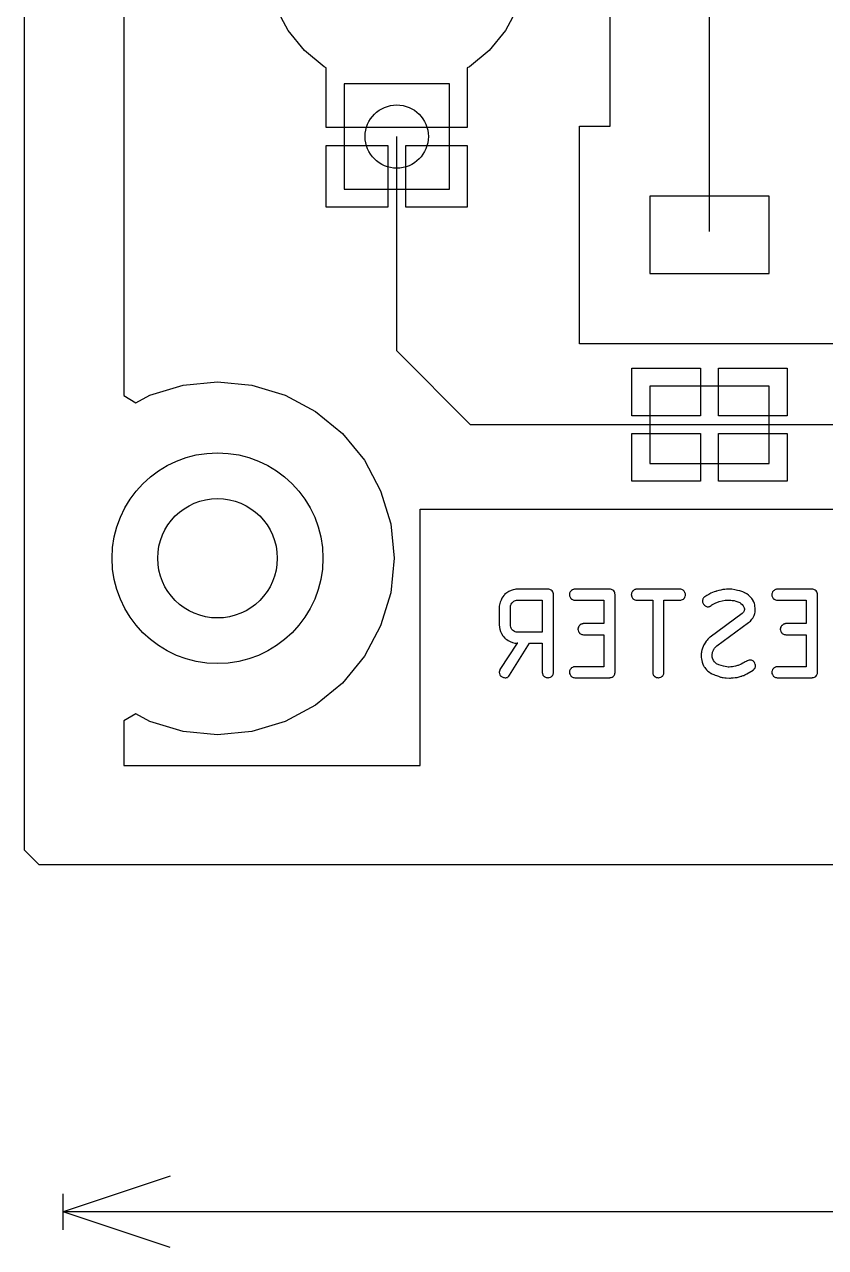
# Model space of a CAD drawing. Extents: x 0.13 to 3.85, y -0.33 to 2.33.
# Drawn here: x 0.655 to 1.103, y -0.317 to 0.368 of the extents above; entities that cross this region are included whole.
import ezdxf

# ---------------------------------------------------------------- set-up
doc = ezdxf.new("R2010")
doc.units = 0
doc.layers.get('0').update_dxf_attribs({"linetype": 'CONTINUOUS'})
doc.layers.add('film1', color=1, linetype='CONTINUOUS')

# ---------------------------------------------------------------- blocks, each defined once
blk = doc.blocks.new('D17')
blk.add_lwpolyline([(-0.033465, -0.021654), (0.033465, -0.021654), (0.033465, 0.021654), (-0.033465, 0.021654)], close=True)
blk = doc.blocks.new('D48')
blk.add_lwpolyline([(-0.029528, -0.029528), (0.029528, -0.029528), (0.029528, 0.029528), (-0.029528, 0.029528)], close=True)
blk = doc.blocks.new('D46')
blk.add_circle((0, 0), 0.03347)
blk = doc.blocks.new('D9502')
blk.add_circle((0, 0), 0.01772)
blk = doc.blocks.new('D9503')
blk.add_circle((0, 0), 0.05906)

msp = doc.modelspace()

# ---------------------------------------------------------------- linework, layer by layer
at = {"layer": 'film1', "color": 1}
for points in [[(0.65459, -0.094448), (0.65459, 2.290944)], [(0.710184, 0.883398), (0.710184, 0.160225), (0.716938, 0.156177), (0.724892, 0.160429), (0.743445, 0.166057), (0.76274, 0.167957), (0.782035, 0.166057), (0.800588, 0.160429), (0.817687, 0.151289), (0.832674, 0.13899), (0.844974, 0.124003), (0.854113, 0.106904), (0.859741, 0.088351), (0.861641, 0.069056), (0.859741, 0.049761), (0.854113, 0.031208), (0.844974, 0.014109), (0.832674, -0.000878), (0.817687, -0.013178), (0.800588, -0.022317), (0.782035, -0.027945), (0.76274, -0.029845), (0.743445, -0.027945), (0.724892, -0.022317), (0.716938, -0.018065), (0.710184, -0.022113), (0.710184, -0.047084), (0.876181, -0.047084), (0.876181, -0.042441), (0.876181, -0.042441), (0.876181, 0.096549), (1.346575, 0.096549)], [(1.225337, 0.189123), (0.965495, 0.189123), (0.965495, 0.31117), (0.982736, 0.31117), (0.982736, 0.448)], [(1.03833, 0.252128), (1.03833, 0.448)], [(0.930751, 0.377269), (0.923987, 0.364616), (0.914886, 0.353525), (0.903795, 0.344423), (0.902662, 0.343818), (0.902662, 0.310276), (0.823607, 0.310276), (0.823607, 0.343818), (0.822474, 0.344423), (0.811384, 0.353525), (0.802282, 0.364616), (0.795519, 0.377269)], [(0.863135, 0.185195), (0.863135, 0.305276)], [(0.823607, 0.300276), (0.858135, 0.300276), (0.858135, 0.265749), (0.823607, 0.265749), (0.823607, 0.300276)], [(0.868135, 0.300276), (0.902662, 0.300276), (0.902662, 0.265749), (0.868135, 0.265749), (0.868135, 0.300276)], [(0.904484, 0.143846), (0.863135, 0.185195)], [(0.994865, 0.1755), (1.03333, 0.1755), (1.03333, 0.148846), (0.994865, 0.148846), (0.994865, 0.1755)], [(1.04333, 0.1755), (1.081795, 0.1755), (1.081795, 0.148846), (1.04333, 0.148846), (1.04333, 0.1755)], [(1.03833, 0.143846), (0.904484, 0.143846)], [(0.994865, 0.138847), (1.03333, 0.138847), (1.03333, 0.112193), (0.994865, 0.112193), (0.994865, 0.138847)], [(1.1525, 0.143846), (1.03833, 0.143846)], [(1.04333, 0.138847), (1.081795, 0.138847), (1.081795, 0.112193), (1.04333, 0.112193), (1.04333, 0.138847)], [(0.930194, 0.051654), (0.929801, 0.051654), (0.929342, 0.051588), (0.928358, 0.051326), (0.927177, 0.050998), (0.92593, 0.050473), (0.92475, 0.049686), (0.924159, 0.049227), (0.923569, 0.048702), (0.923503, 0.048636), (0.923438, 0.048571), (0.92311, 0.048177), (0.922585, 0.047521), (0.92206, 0.046668), (0.921535, 0.045619), (0.92101, 0.044372), (0.920682, 0.042929), (0.920551, 0.042208), (0.920551, 0.04142), (0.920551, 0.031777), (0.920551, 0.031712), (0.920551, 0.03158), (0.920551, 0.031384), (0.920617, 0.031056), (0.920617, 0.030728), (0.920682, 0.030268), (0.920945, 0.029284), (0.921273, 0.028104), (0.921798, 0.026857), (0.922585, 0.025611), (0.923044, 0.02502), (0.923569, 0.02443), (0.923634, 0.02443), (0.9237, 0.024299), (0.923897, 0.024168), (0.924094, 0.023971), (0.92475, 0.023446), (0.925602, 0.022921), (0.926718, 0.022396), (0.927964, 0.021872), (0.929342, 0.021544), (0.930129, 0.021478), (0.930916, 0.021412), (0.930654, 0.021412), (0.920945, 0.006784), (0.920814, 0.006324), (0.920551, 0.005209), (0.920551, 0.005144), (0.920551, 0.005012), (0.920617, 0.00475), (0.920682, 0.004488), (0.920945, 0.003766), (0.921142, 0.003372), (0.92147, 0.003044), (0.921535, 0.002979), (0.921666, 0.002913), (0.921863, 0.002782), (0.922126, 0.002585), (0.922847, 0.002257), (0.923306, 0.002192), (0.923766, 0.002126), (0.924159, 0.002126), (0.924553, 0.002192), (0.925078, 0.002323), (0.925209, 0.002388), (0.925471, 0.002651), (0.925865, 0.003044), (0.926324, 0.003569), (0.937476, 0.021412), (0.944626, 0.021412), (0.944626, 0.005209), (0.944626, 0.005144), (0.944626, 0.004947), (0.944692, 0.004684), (0.944758, 0.004422), (0.944954, 0.003635), (0.945217, 0.003307), (0.945479, 0.002979), (0.945545, 0.002913), (0.945676, 0.002848), (0.945873, 0.002716), (0.946135, 0.002585), (0.946857, 0.002257), (0.947316, 0.002192), (0.947775, 0.002126), (0.947972, 0.002126), (0.948234, 0.002192), (0.948497, 0.002257), (0.949218, 0.002454), (0.949612, 0.002651), (0.950006, 0.002913), (0.950071, 0.002979), (0.950137, 0.003044), (0.950268, 0.003241), (0.950465, 0.003504), (0.950662, 0.003832), (0.950793, 0.004225), (0.950858, 0.004684), (0.950924, 0.005209), (0.950924, 0.048636), (0.950924, 0.048702), (0.950924, 0.048768), (0.950858, 0.049096), (0.950727, 0.04962), (0.95053, 0.050211), (0.950137, 0.050736), (0.949612, 0.05126), (0.948825, 0.051588), (0.9483, 0.05172), (0.930457, 0.05172), (0.930194, 0.051654)], [(0.96247, 0.051654), (0.962207, 0.051588), (0.961879, 0.051457), (0.961486, 0.051326), (0.961092, 0.051064), (0.960764, 0.050736), (0.960698, 0.05067), (0.960633, 0.050604), (0.960502, 0.050408), (0.960305, 0.050145), (0.959977, 0.049489), (0.959911, 0.049096), (0.959846, 0.048636), (0.959846, 0.048571), (0.959846, 0.04844), (0.959911, 0.048243), (0.959911, 0.04798), (0.960174, 0.047324), (0.96037, 0.046931), (0.960633, 0.046537), (0.960633, 0.046472), (0.960764, 0.046406), (0.960961, 0.046209), (0.961158, 0.046078), (0.961486, 0.045881), (0.961879, 0.045684), (0.962404, 0.045619), (0.962929, 0.045553), (0.979132, 0.045553), (0.979132, 0.032433), (0.967586, 0.032433), (0.967324, 0.032368), (0.967062, 0.032302), (0.966734, 0.032171), (0.96634, 0.03204), (0.965946, 0.031777), (0.965618, 0.031449), (0.965553, 0.031384), (0.965487, 0.031318), (0.96529, 0.031121), (0.965094, 0.030859), (0.964766, 0.030203), (0.9647, 0.029809), (0.964634, 0.02935), (0.964634, 0.029284), (0.964634, 0.029153), (0.9647, 0.028956), (0.9647, 0.028694), (0.964962, 0.028038), (0.965159, 0.027644), (0.965422, 0.027251), (0.965487, 0.027185), (0.965553, 0.02712), (0.96575, 0.026923), (0.966012, 0.026726), (0.96634, 0.026529), (0.966734, 0.026398), (0.967258, 0.026267), (0.967783, 0.026201), (0.979132, 0.026201), (0.979132, 0.008292), (0.962732, 0.008292), (0.96247, 0.008227), (0.962207, 0.008161), (0.961879, 0.00803), (0.961486, 0.007899), (0.961092, 0.007636), (0.960764, 0.007308), (0.960698, 0.007243), (0.960633, 0.007177), (0.960502, 0.00698), (0.960305, 0.006718), (0.959977, 0.006062), (0.959911, 0.005668), (0.959846, 0.005209), (0.959846, 0.005144), (0.959846, 0.005012), (0.959911, 0.004816), (0.959911, 0.004553), (0.960174, 0.003897), (0.96037, 0.003504), (0.960633, 0.00311), (0.960633, 0.003044), (0.960764, 0.002979), (0.960961, 0.002782), (0.961158, 0.002651), (0.961486, 0.002454), (0.961879, 0.002257), (0.962404, 0.002192), (0.962929, 0.002126), (0.982412, 0.002126), (0.98274, 0.002192), (0.983265, 0.002257), (0.983855, 0.00252), (0.984446, 0.002848), (0.984905, 0.003372), (0.985298, 0.004094), (0.985364, 0.004553), (0.98543, 0.005078), (0.98543, 0.048636), (0.98543, 0.048702), (0.98543, 0.048768), (0.985364, 0.049096), (0.985233, 0.04962), (0.985036, 0.050211), (0.984642, 0.050736), (0.984118, 0.05126), (0.98333, 0.051588), (0.982806, 0.05172), (0.962732, 0.05172), (0.96247, 0.051654)], [(0.997106, 0.051654), (0.996844, 0.051588), (0.996516, 0.051457), (0.996122, 0.051326), (0.995729, 0.051064), (0.995401, 0.050736), (0.995335, 0.05067), (0.99527, 0.050604), (0.995138, 0.050408), (0.994942, 0.050145), (0.994614, 0.049489), (0.994548, 0.049096), (0.994482, 0.048636), (0.994482, 0.048571), (0.994482, 0.048505), (0.994548, 0.048308), (0.994548, 0.048046), (0.99481, 0.04739), (0.995007, 0.046996), (0.99527, 0.046603), (0.99527, 0.046537), (0.995401, 0.046472), (0.995598, 0.046275), (0.995794, 0.046078), (0.996122, 0.045881), (0.996516, 0.04575), (0.997041, 0.045619), (0.997566, 0.045553), (1.006487, 0.045553), (1.006487, 0.005209), (1.006487, 0.005144), (1.006487, 0.004947), (1.006553, 0.004684), (1.006618, 0.004422), (1.006815, 0.003635), (1.007078, 0.003307), (1.00734, 0.002979), (1.007406, 0.002913), (1.007537, 0.002848), (1.007734, 0.002716), (1.007996, 0.002585), (1.008718, 0.002257), (1.009177, 0.002192), (1.009636, 0.002126), (1.009833, 0.002126), (1.010095, 0.002192), (1.010358, 0.002257), (1.011079, 0.002454), (1.011473, 0.002651), (1.011866, 0.002913), (1.011932, 0.002979), (1.011998, 0.003044), (1.012129, 0.003241), (1.012326, 0.003504), (1.012522, 0.003832), (1.012654, 0.004225), (1.012719, 0.004684), (1.012785, 0.005209), (1.012785, 0.045553), (1.021969, 0.045553), (1.022231, 0.045619), (1.022559, 0.045684), (1.023281, 0.045947), (1.023674, 0.046144), (1.024068, 0.046406), (1.024068, 0.046472), (1.024199, 0.046603), (1.02433, 0.0468), (1.024462, 0.047062), (1.024724, 0.047784), (1.02479, 0.048177), (1.024855, 0.048636), (1.024855, 0.048702), (1.024855, 0.048833), (1.02479, 0.04903), (1.024724, 0.049292), (1.024527, 0.049948), (1.02433, 0.050276), (1.024068, 0.05067), (1.024002, 0.050736), (1.023937, 0.050867), (1.02374, 0.050998), (1.023478, 0.051195), (1.02315, 0.051392), (1.022756, 0.051588), (1.022231, 0.051654), (1.021706, 0.05172), (0.997369, 0.05172), (0.997106, 0.051654)], [(1.047815, 0.051654), (1.046897, 0.051588), (1.045847, 0.051457), (1.044732, 0.05126), (1.043486, 0.050998), (1.042174, 0.050604), (1.042108, 0.050604), (1.042042, 0.050539), (1.041846, 0.050473), (1.041583, 0.050408), (1.040927, 0.050145), (1.040074, 0.049817), (1.03909, 0.049424), (1.037975, 0.048833), (1.036794, 0.048243), (1.035679, 0.047521), (1.035548, 0.047456), (1.035286, 0.047259), (1.034958, 0.046865), (1.034695, 0.046406), (1.03463, 0.046275), (1.034498, 0.046012), (1.034367, 0.045619), (1.034302, 0.045094), (1.034302, 0.045028), (1.034302, 0.044897), (1.034367, 0.0447), (1.034433, 0.044372), (1.034564, 0.044044), (1.034695, 0.043716), (1.034958, 0.043257), (1.035286, 0.042864), (1.035351, 0.042798), (1.035417, 0.042732), (1.035614, 0.042536), (1.035876, 0.042339), (1.036598, 0.042011), (1.036991, 0.04188), (1.03745, 0.041814), (1.037647, 0.041814), (1.037844, 0.04188), (1.038106, 0.041945), (1.038434, 0.042076), (1.038762, 0.042273), (1.039156, 0.042536), (1.039615, 0.042864), (1.039681, 0.042929), (1.039812, 0.042995), (1.040009, 0.043126), (1.040337, 0.043323), (1.04073, 0.04352), (1.04119, 0.043716), (1.04178, 0.043979), (1.04237, 0.044241), (1.043748, 0.044766), (1.045388, 0.04516), (1.047159, 0.045488), (1.049127, 0.045619), (1.049652, 0.045619), (1.050308, 0.045553), (1.051095, 0.045422), (1.052079, 0.045291), (1.053129, 0.045028), (1.054178, 0.044635), (1.055294, 0.044176), (1.055359, 0.044176), (1.05549, 0.044044), (1.055687, 0.043913), (1.05595, 0.043716), (1.05654, 0.043192), (1.057196, 0.04247), (1.057721, 0.041355), (1.057721, 0.041289), (1.057786, 0.041092), (1.057852, 0.04083), (1.057852, 0.040371), (1.057852, 0.040305), (1.057852, 0.040174), (1.057786, 0.039912), (1.057655, 0.039584), (1.057524, 0.03919), (1.057327, 0.038796), (1.056999, 0.038468), (1.05654, 0.038075), (1.038697, 0.024824), (1.038631, 0.024758), (1.038369, 0.024561), (1.037975, 0.024233), (1.03745, 0.023774), (1.036926, 0.023184), (1.036401, 0.022528), (1.03581, 0.021675), (1.035286, 0.020756), (1.03522, 0.020691), (1.035154, 0.020428), (1.035023, 0.0201), (1.034826, 0.019641), (1.034367, 0.018657), (1.034039, 0.017542), (1.034039, 0.017476), (1.033974, 0.01728), (1.033908, 0.017017), (1.033842, 0.016689), (1.033777, 0.01623), (1.033711, 0.015771), (1.033646, 0.014656), (1.033646, 0.01459), (1.033646, 0.014524), (1.033646, 0.014131), (1.033711, 0.013475), (1.033842, 0.012688), (1.033974, 0.011835), (1.034236, 0.010785), (1.034564, 0.009801), (1.035023, 0.008752), (1.035089, 0.00862), (1.035286, 0.008292), (1.035614, 0.007833), (1.036073, 0.007243), (1.036663, 0.006521), (1.037385, 0.005865), (1.038303, 0.005144), (1.039287, 0.004553), (1.039353, 0.004488), (1.039681, 0.004356), (1.04014, 0.00416), (1.04073, 0.003963), (1.041452, 0.003635), (1.042305, 0.003307), (1.043289, 0.002913), (1.044404, 0.00252), (1.044535, 0.00252), (1.044863, 0.002454), (1.045388, 0.002323), (1.046044, 0.002257), (1.046831, 0.002126), (1.047684, 0.001995), (1.049455, 0.001929), (1.050046, 0.001929), (1.050702, 0.001995), (1.051554, 0.00206), (1.052604, 0.002192), (1.053719, 0.002323), (1.0549, 0.002585), (1.056081, 0.002913), (1.056146, 0.002913), (1.056343, 0.002979), (1.056671, 0.00311), (1.05713, 0.003307), (1.05759, 0.003438), (1.05818, 0.0037), (1.059295, 0.004225), (1.062706, 0.00639), (1.062772, 0.006456), (1.062903, 0.006521), (1.063166, 0.006718), (1.063362, 0.007046), (1.063625, 0.007374), (1.063887, 0.007833), (1.064018, 0.008292), (1.064084, 0.008883), (1.064084, 0.008948), (1.064084, 0.00908), (1.064018, 0.009342), (1.063953, 0.009604), (1.06369, 0.010326), (1.063494, 0.01072), (1.063231, 0.011048), (1.063166, 0.011113), (1.0631, 0.011179), (1.062903, 0.011376), (1.062641, 0.011572), (1.061919, 0.0119), (1.06146, 0.011966), (1.061001, 0.012032), (1.06087, 0.012032), (1.060476, 0.011966), (1.059951, 0.011835), (1.059295, 0.011507), (1.059164, 0.011441), (1.058836, 0.011244), (1.058377, 0.010982), (1.057721, 0.010588), (1.056934, 0.010195), (1.056081, 0.009801), (1.05431, 0.009014), (1.054178, 0.008948), (1.053916, 0.008883), (1.053391, 0.008752), (1.052801, 0.008555), (1.052014, 0.008358), (1.051161, 0.008227), (1.050242, 0.008161), (1.049324, 0.008096), (1.048734, 0.008096), (1.048078, 0.008227), (1.047159, 0.008358), (1.04611, 0.008555), (1.044929, 0.008883), (1.043617, 0.009342), (1.042305, 0.009932), (1.042239, 0.009932), (1.042108, 0.010064), (1.041911, 0.010195), (1.041649, 0.010392), (1.041058, 0.010982), (1.040468, 0.011769), (1.040009, 0.013147), (1.039943, 0.013278), (1.039878, 0.01354), (1.039812, 0.014), (1.039812, 0.014524), (1.039812, 0.01459), (1.039812, 0.014787), (1.039812, 0.015049), (1.039878, 0.015443), (1.039943, 0.015902), (1.040074, 0.016427), (1.040468, 0.017608), (1.040468, 0.017673), (1.040534, 0.017804), (1.040665, 0.018001), (1.040862, 0.018264), (1.041124, 0.018592), (1.041518, 0.018985), (1.041911, 0.019379), (1.042436, 0.019904), (1.060214, 0.033024), (1.060279, 0.033089), (1.060476, 0.03322), (1.060804, 0.033483), (1.061198, 0.033876), (1.061657, 0.034336), (1.062116, 0.03486), (1.062575, 0.035516), (1.062969, 0.036238), (1.063034, 0.036304), (1.0631, 0.036566), (1.063297, 0.037025), (1.063428, 0.03755), (1.063625, 0.03814), (1.063822, 0.038862), (1.063887, 0.039584), (1.063953, 0.040371), (1.063953, 0.040502), (1.063953, 0.04083), (1.063887, 0.041355), (1.063756, 0.042076), (1.063625, 0.042864), (1.063428, 0.043716), (1.0631, 0.044635), (1.062641, 0.045553), (1.062575, 0.045684), (1.062378, 0.045947), (1.06205, 0.046406), (1.061526, 0.046996), (1.060935, 0.047652), (1.060148, 0.048308), (1.059164, 0.04903), (1.058049, 0.049686), (1.057983, 0.049686), (1.057852, 0.049752), (1.057655, 0.049883), (1.057327, 0.050014), (1.056934, 0.050145), (1.056474, 0.050342), (1.05595, 0.050539), (1.055359, 0.050736), (1.054047, 0.051064), (1.052538, 0.051392), (1.050833, 0.051654), (1.049062, 0.05172), (1.048471, 0.05172), (1.047815, 0.051654)], [(1.075826, 0.051654), (1.075564, 0.051588), (1.075236, 0.051457), (1.074842, 0.051326), (1.074449, 0.051064), (1.074121, 0.050736), (1.074055, 0.05067), (1.07399, 0.050604), (1.073858, 0.050408), (1.073662, 0.050145), (1.073334, 0.049489), (1.073268, 0.049096), (1.073202, 0.048636), (1.073202, 0.048571), (1.073202, 0.04844), (1.073268, 0.048243), (1.073268, 0.04798), (1.07353, 0.047324), (1.073727, 0.046931), (1.07399, 0.046537), (1.07399, 0.046472), (1.074121, 0.046406), (1.074318, 0.046209), (1.074514, 0.046078), (1.074842, 0.045881), (1.075236, 0.045684), (1.075761, 0.045619), (1.076286, 0.045553), (1.092489, 0.045553), (1.092489, 0.032433), (1.080943, 0.032433), (1.080681, 0.032368), (1.080418, 0.032302), (1.08009, 0.032171), (1.079697, 0.03204), (1.079303, 0.031777), (1.078975, 0.031449), (1.07891, 0.031384), (1.078844, 0.031318), (1.078647, 0.031121), (1.07845, 0.030859), (1.078122, 0.030203), (1.078057, 0.029809), (1.077991, 0.02935), (1.077991, 0.029284), (1.077991, 0.029153), (1.078057, 0.028956), (1.078057, 0.028694), (1.078319, 0.028038), (1.078516, 0.027644), (1.078778, 0.027251), (1.078844, 0.027185), (1.07891, 0.02712), (1.079106, 0.026923), (1.079369, 0.026726), (1.079697, 0.026529), (1.08009, 0.026398), (1.080615, 0.026267), (1.08114, 0.026201), (1.092489, 0.026201), (1.092489, 0.008292), (1.076089, 0.008292), (1.075826, 0.008227), (1.075564, 0.008161), (1.075236, 0.00803), (1.074842, 0.007899), (1.074449, 0.007636), (1.074121, 0.007308), (1.074055, 0.007243), (1.07399, 0.007177), (1.073858, 0.00698), (1.073662, 0.006718), (1.073334, 0.006062), (1.073268, 0.005668), (1.073202, 0.005209), (1.073202, 0.005144), (1.073202, 0.005012), (1.073268, 0.004816), (1.073268, 0.004553), (1.07353, 0.003897), (1.073727, 0.003504), (1.07399, 0.00311), (1.07399, 0.003044), (1.074121, 0.002979), (1.074318, 0.002782), (1.074514, 0.002651), (1.074842, 0.002454), (1.075236, 0.002257), (1.075761, 0.002192), (1.076286, 0.002126), (1.095769, 0.002126), (1.096097, 0.002192), (1.096622, 0.002257), (1.097212, 0.00252), (1.097802, 0.002848), (1.098262, 0.003372), (1.098655, 0.004094), (1.098721, 0.004553), (1.098786, 0.005078), (1.098786, 0.048636), (1.098786, 0.048702), (1.098786, 0.048768), (1.098721, 0.049096), (1.09859, 0.04962), (1.098393, 0.050211), (1.097999, 0.050736), (1.097474, 0.05126), (1.096687, 0.051588), (1.096162, 0.05172), (1.076089, 0.05172), (1.075826, 0.051654)], [(0.930916, 0.045553), (0.944626, 0.045553), (0.944626, 0.027579), (0.930654, 0.027579), (0.930326, 0.027644), (0.929932, 0.02771), (0.929473, 0.027841), (0.929014, 0.028038), (0.928489, 0.0283), (0.92803, 0.028694), (0.927964, 0.02876), (0.927833, 0.028891), (0.927636, 0.029153), (0.927374, 0.029547), (0.927177, 0.02994), (0.92698, 0.030465), (0.926849, 0.031121), (0.926783, 0.031777), (0.926783, 0.04142), (0.926783, 0.041486), (0.926783, 0.041683), (0.926849, 0.042011), (0.926914, 0.042404), (0.927046, 0.042864), (0.927308, 0.043388), (0.92757, 0.043848), (0.927964, 0.044307), (0.92803, 0.044372), (0.928161, 0.044504), (0.928423, 0.0447), (0.928751, 0.044963), (0.929145, 0.04516), (0.92967, 0.045356), (0.93026, 0.045488), (0.930916, 0.045553)], [(0.66282, -0.102678), (0.65459, -0.094448)], [(3.849354, -0.102678), (0.66282, -0.102678)], [(0.736279, -0.277087), (0.676279, -0.297087)], [(0.676279, -0.307087), (0.676279, -0.287087)], [(1.951717, -0.297087), (0.676279, -0.297087)], [(0.736279, -0.317087), (0.676279, -0.297087)]]:
    msp.add_lwpolyline(points, dxfattribs=at)

# ---------------------------------------------------------------- block references
at = {"layer": 'film1'}
for name, p in [('D48', (0.863135, 0.305276)), ('D9502', (0.86313, 0.30528)), ('D17', (1.03833, 0.250146)), ('D17', (1.03833, 0.143846)), ('D9503', (0.76274, 0.06906)), ('D46', (0.76274, 0.069056))]:
    msp.add_blockref(name, p, dxfattribs=at)

doc.saveas('drawing.dxf')
